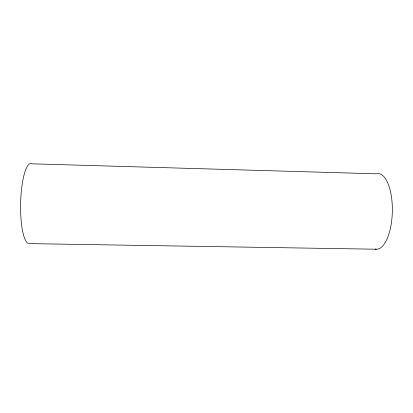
<?xml version="1.0" encoding="UTF-8"?>
<svg xmlns="http://www.w3.org/2000/svg" width="413" height="413" viewBox="0 0 413 413"><rect width="100%" height="100%" fill="white"/><g stroke="black" fill="none" stroke-linecap="round" stroke-linejoin="round"><path stroke-width="0.62" d="M376.248 249.22L29.271 243.618A40.092 9.411 -88.7 0 1 20.686 201.038A40.092 9.411 -88.7 0 1 32.152 163.822L376.238 173.816A37.841 15.049 -88.7 0 1 392.34 210.981A37.841 15.049 -88.7 0 1 375.133 249.054"/></g></svg>
